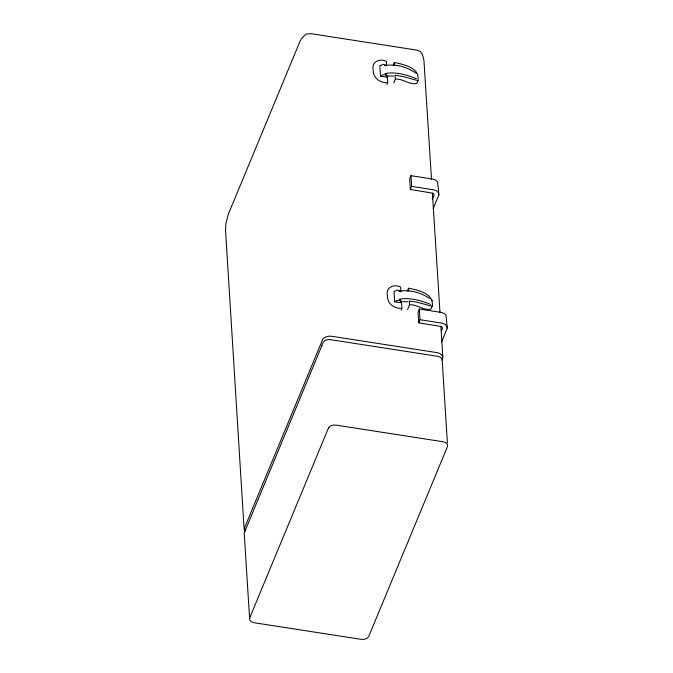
<?xml version="1.0" encoding="UTF-8"?>
<svg xmlns="http://www.w3.org/2000/svg" width="673" height="673" viewBox="0 0 673 673"><rect width="100%" height="100%" fill="white"/><g stroke="black" fill="none" stroke-linecap="round" stroke-linejoin="round"><path stroke-width="1.01" d="M393.806 82.796L395.345 79.086C403.009 78.455 409.293 85.227 416.856 83.41L418.219 79.481L417.714 74.737C415.014 66.745 401.419 63.851 394.302 62.547L393.15 65.331M407.619 309.42L409.546 304.785C417.201 304.154 423.494 310.926 431.048 309.1L432.419 305.172L432.108 300.15L431.225 299.965M385.999 65.929L385.663 64.995L383.349 64.381L379.799 65.769L380.447 76.091L386.495 77.033L386.235 74.097L385.057 73.534C395.8 71.607 406.45 74.728 416.385 78.699M386.495 77.033L386.31 75.317L385.133 74.745L382.609 74.947L380.447 76.091M432.226 199.275L434.169 194.867L433.244 193.252L410.345 189.492L409.672 178.782L410.959 175.678L432.949 179.094L435.843 180.128L437.618 181.912L438.897 194.859L433.168 208.689M441.412 330.679L442.556 328.205L441.631 326.582L418.732 322.83L418.059 312.112L419.346 309.008L441.337 312.423L444.23 313.458L446.006 315.25L447.284 328.188L441.555 342.027M441.833 360.097L442.868 357.59L442.22 355.462L440.285 353.678L437.526 352.711L331.377 336.214L328.188 336.264L325.101 337.274L322.88 338.948L244.097 528.919L244.745 531.047M386.958 84.47L387.724 82.644L387.295 75.931L386.42 75.813M245.746 529.062L244.307 532.536L244.316 534.564L249.582 618.294M321.601 346.158L323.09 342.565L324.672 340.782L327.431 339.722L330.62 339.68L437.753 356.32L440.521 357.296L442.119 359.029M245.006 531.022L321.904 345.577M410.345 189.492L411.632 186.387L410.959 175.678M407.35 291.022L408.503 288.246C415.62 289.55 429.214 292.444 431.906 300.436M401.158 310.169L401.924 308.335L401.495 301.63L400.62 301.504M418.732 322.83L420.019 319.717L419.346 309.008M394.647 301.782L396.801 300.646L399.333 300.444L400.511 301.008L400.696 302.724L394.647 301.782L393.999 291.468L397.55 290.071L399.863 290.694L400.199 291.619M384.561 65.643C395.707 63.666 406.761 66.795 416.04 73.172M398.761 291.342C409.907 289.365 420.962 292.486 430.24 298.862M387.295 75.931L393.772 76.091M401.495 301.63L407.973 301.79M418.084 80.693L403.06 76.537L395.11 75.3L395.345 79.086M432.285 306.383L417.26 302.236L409.302 300.999L409.546 304.785M387.724 82.644C380.11 83.326 372.817 77.807 373.179 69.849C371.252 61.798 379.9 57.912 386.378 61.361L386.622 65.188M411.632 186.387L433.622 189.803L436.516 190.838L438.291 192.621L438.897 194.859M401.924 308.335C394.311 309.025 387.017 303.498 387.379 295.54C385.452 287.497 394.1 283.611 400.578 287.051L400.881 291.846M420.019 319.717L442.01 323.141L444.903 324.176L446.687 325.959L447.284 328.188M430.585 304.389C420.65 300.419 410 297.306 399.257 299.224L400.435 299.796L400.772 300.722M431.536 179.716L423.923 60.25L422.501 54.757L420.398 51.543L416.991 50.139L310.842 33.65L306.299 34.003L305.323 34.735L301.664 38.411L300.082 41.188L228.34 214.199L225.825 223.916L225.564 230.587L244.038 528.044M432.403 193.328L440.007 312.726M440.874 326.338L442.809 356.715M442.186 360.047L447.385 442.758M394.302 62.547L394.479 65.39M408.503 288.246L408.679 291.081M328.466 428.003L249.683 617.974L249.691 620.001L251.29 621.734L254.058 622.71L361.191 639.35L364.379 639.3L367.13 638.248L368.72 636.465L447.503 446.493L447.495 444.466L445.896 442.733L443.128 441.757L335.995 425.109L332.807 425.159L330.048 426.219L328.466 428.003"/></g></svg>
